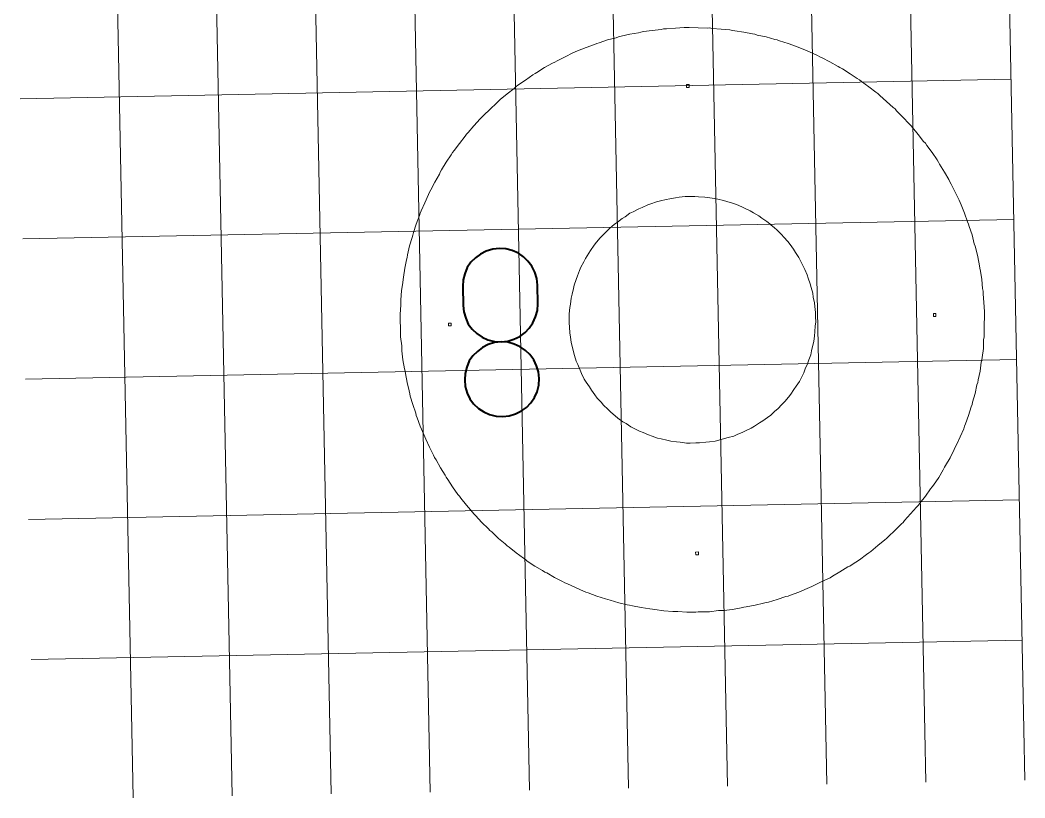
# Model space of a CAD drawing. Header units: centimetres. Extents: x -11 to 10.6, y -15.5 to 14.6.
# Drawn here: x -10.73 to 10.56, y -15.52 to 0.95 of the extents above; entities that cross this region are included whole.
import ezdxf

# ---------------------------------------------------------------- set-up
doc = ezdxf.new("R2010")
doc.units = ezdxf.units.CM
doc.header["$MEASUREMENT"] = 0
for name, color, linetype in [('C00-00-FF', 7, 'Continuous'), ('CBF-BF-BF', 7, 'Continuous'), ('CFF-00-00', 7, 'Continuous')]:
    doc.layers.add(name, color=color, linetype=linetype)

msp = doc.modelspace()

# ---------------------------------------------------------------- linework, layer by layer
at = {"layer": 'C00-00-FF', "color": 5, "lineweight": 13}
for points in [[(2.18442, 0.65383), (2.18442, 0.65383), (2.00506, 0.61033), (2.00506, 0.61033)], [(2.37376, 0.68773), (2.37376, 0.68773), (2.18442, 0.65383), (2.18442, 0.65383)], [(2.42355, 0.69877), (2.42355, 0.69877), (2.37376, 0.68773), (2.37376, 0.68773)], [(2.47334, 0.70954), (2.47334, 0.70954), (2.42355, 0.69877), (2.42355, 0.69877)], [(2.6629, 0.73339), (2.6629, 0.73339), (2.47334, 0.70954), (2.47334, 0.70954)], [(2.85242, 0.75724), (2.85242, 0.75724), (2.6629, 0.73339), (2.6629, 0.73339)], [(2.90222, 0.76801), (2.90222, 0.76801), (2.85242, 0.75724), (2.85242, 0.75724)], [(2.96227, 0.76921), (2.96227, 0.76921), (2.90222, 0.76801), (2.90222, 0.76801)], [(3.152, 0.78301), (3.152, 0.78301), (2.96227, 0.76921), (2.96227, 0.76921)], [(3.34174, 0.7968), (3.34174, 0.7968), (3.152, 0.78301), (3.152, 0.78301)], [(3.39175, 0.79778), (3.39175, 0.79778), (3.34174, 0.7968), (3.34174, 0.7968)], [(3.44175, 0.79876), (3.44175, 0.79876), (3.39175, 0.79778), (3.39175, 0.79778)], [(3.63188, 0.79246), (3.63188, 0.79246), (3.44175, 0.79876), (3.44175, 0.79876)], [(3.82227, 0.78616), (3.82227, 0.78616), (3.63188, 0.79246), (3.63188, 0.79246)], [(3.87227, 0.78715), (3.87227, 0.78715), (3.82227, 0.78616), (3.82227, 0.78616)], [(3.93224, 0.77852), (3.93224, 0.77852), (3.87227, 0.78715), (3.87227, 0.78715)], [(4.12283, 0.76217), (4.12283, 0.76217), (3.93224, 0.77852), (3.93224, 0.77852)], [(4.30312, 0.74563), (4.30312, 0.74563), (4.12283, 0.76217), (4.12283, 0.76217)], [(4.36335, 0.73701), (4.36335, 0.73701), (4.30312, 0.74563), (4.30312, 0.74563)], [(4.41355, 0.72795), (4.41355, 0.72795), (4.36335, 0.73701), (4.36335, 0.73701)], [(4.60408, 0.70153), (4.60408, 0.70153), (4.41355, 0.72795), (4.41355, 0.72795)], [(4.78475, 0.66514), (4.78475, 0.66514), (4.60408, 0.70153), (4.60408, 0.70153)], [(4.83495, 0.65607), (4.83495, 0.65607), (4.78475, 0.66514), (4.78475, 0.66514)], [(4.88533, 0.63722), (4.88533, 0.63722), (4.83495, 0.65607), (4.83495, 0.65607)], [(1.4384, 0.43906), (1.4384, 0.43906), (1.2597, 0.37574), (1.2597, 0.37574)], [(1.488, 0.46016), (1.488, 0.46016), (1.4384, 0.43906), (1.4384, 0.43906)], [(1.5378, 0.47119), (1.5378, 0.47119), (1.488, 0.46016), (1.488, 0.46016)], [(1.7165, 0.5348), (1.7165, 0.5348), (1.5378, 0.47119), (1.5378, 0.47119)], [(1.89585, 0.57828), (1.89585, 0.57828), (1.7165, 0.5348), (1.7165, 0.5348)], [(1.94545, 0.59909), (1.94545, 0.59909), (1.89585, 0.57828), (1.89585, 0.57828)], [(2.00506, 0.61033), (2.00506, 0.61033), (1.94545, 0.59909), (1.94545, 0.59909)], [(5.07605, 0.60103), (5.07605, 0.60103), (4.88533, 0.63722), (4.88533, 0.63722)], [(5.25737, 0.54452), (5.25737, 0.54452), (5.07605, 0.60103), (5.07605, 0.60103)], [(5.30758, 0.53545), (5.30758, 0.53545), (5.25737, 0.54452), (5.25737, 0.54452)], [(5.35798, 0.51633), (5.35798, 0.51633), (5.30758, 0.53545), (5.30758, 0.53545)], [(5.53904, 0.46009), (5.53904, 0.46009), (5.35798, 0.51633), (5.35798, 0.51633)], [(5.72029, 0.39354), (5.72029, 0.39354), (5.53904, 0.46009), (5.53904, 0.46009)], [(0.98173, 0.26016), (0.98173, 0.26016), (0.81347, 0.17692), (0.81347, 0.17692)], [(1.03133, 0.28125), (1.03133, 0.28125), (0.98173, 0.26016), (0.98173, 0.26016)], [(1.08093, 0.30208), (1.08093, 0.30208), (1.03133, 0.28125), (1.03133, 0.28125)], [(1.2597, 0.37574), (1.2597, 0.37574), (1.08093, 0.30208), (1.08093, 0.30208)], [(5.77069, 0.37469), (5.77069, 0.37469), (5.72029, 0.39354), (5.72029, 0.39354)], [(5.82107, 0.35557), (5.82107, 0.35557), (5.77069, 0.37469), (5.77069, 0.37469)], [(5.99275, 0.27904), (5.99275, 0.27904), (5.82107, 0.35557), (5.82107, 0.35557)], [(6.16442, 0.20224), (6.16442, 0.20224), (5.99275, 0.27904), (5.99275, 0.27904)], [(0.54595, 0.04145), (0.54595, 0.04145), (0.37764, -0.05184), (0.37764, -0.05184)], [(0.59554, 0.06254), (0.59554, 0.06254), (0.54595, 0.04145), (0.54595, 0.04145)], [(0.64496, 0.09342), (0.64496, 0.09342), (0.59554, 0.06254), (0.59554, 0.06254)], [(0.81347, 0.17692), (0.81347, 0.17692), (0.64496, 0.09342), (0.64496, 0.09342)], [(6.215, 0.17332), (6.215, 0.17332), (6.16442, 0.20224), (6.16442, 0.20224)], [(6.26539, 0.15421), (6.26539, 0.15421), (6.215, 0.17332), (6.215, 0.17332)], [(6.42695, 0.06741), (6.42695, 0.06741), (6.26539, 0.15421), (6.26539, 0.15421)], [(6.599, -0.02923), (6.599, -0.02923), (6.42695, 0.06741), (6.42695, 0.06741)], [(0.13088, -0.20676), (0.13088, -0.20676), (-0.027, -0.31995), (-0.027, -0.31995)], [(0.18029, -0.1759), (0.18029, -0.1759), (0.13088, -0.20676), (0.13088, -0.20676)], [(0.21984, -0.15499), (0.21984, -0.15499), (0.18029, -0.1759), (0.18029, -0.1759)], [(0.37764, -0.05184), (0.37764, -0.05184), (0.21984, -0.15499), (0.21984, -0.15499)], [(6.63937, -0.04855), (6.63937, -0.04855), (6.599, -0.02923), (6.599, -0.02923)], [(6.68994, -0.07744), (6.68994, -0.07744), (6.63937, -0.04855), (6.63937, -0.04855)], [(6.85215, -0.18434), (6.85215, -0.18434), (6.68994, -0.07744), (6.68994, -0.07744)], [(7.00411, -0.28139), (7.00411, -0.28139), (6.85215, -0.18434), (6.85215, -0.18434)], [(-0.18508, -0.42311), (-0.18508, -0.42311), (-0.22443, -0.45379), (-0.22443, -0.45379)], [(-0.027, -0.31995), (-0.027, -0.31995), (-0.18508, -0.42311), (-0.18508, -0.42311)], [(3.44574, -0.41133), (3.44574, -0.41133), (3.3857, -0.41253), (3.3857, -0.41253)], [(3.3857, -0.41253), (3.3857, -0.41253), (3.38688, -0.47255), (3.38688, -0.47255)], [(3.44694, -0.47138), (3.44694, -0.47138), (3.44574, -0.41133), (3.44574, -0.41133)], [(7.0547, -0.31027), (7.0547, -0.31027), (7.00411, -0.28139), (7.00411, -0.28139)], [(7.09542, -0.34944), (7.09542, -0.34944), (7.0547, -0.31027), (7.0547, -0.31027)], [(7.24759, -0.45653), (7.24759, -0.45653), (7.09542, -0.34944), (7.09542, -0.34944)], [(-0.41141, -0.60752), (-0.41141, -0.60752), (-0.55903, -0.73058), (-0.55903, -0.73058)], [(-0.26358, -0.49452), (-0.26358, -0.49452), (-0.41141, -0.60752), (-0.41141, -0.60752)], [(-0.22443, -0.45379), (-0.22443, -0.45379), (-0.26358, -0.49452), (-0.26358, -0.49452)], [(3.38688, -0.47255), (3.38688, -0.47255), (3.44694, -0.47138), (3.44694, -0.47138)], [(7.39995, -0.57368), (7.39995, -0.57368), (7.24759, -0.45653), (7.24759, -0.45653)], [(7.44048, -0.60277), (7.44048, -0.60277), (7.39995, -0.57368), (7.39995, -0.57368)], [(7.48119, -0.64193), (7.48119, -0.64193), (7.44048, -0.60277), (7.44048, -0.60277)], [(-0.6378, -0.80199), (-0.6378, -0.80199), (-0.77517, -0.93463), (-0.77517, -0.93463)], [(-0.59864, -0.76126), (-0.59864, -0.76126), (-0.6378, -0.80199), (-0.6378, -0.80199)], [(-0.55903, -0.73058), (-0.55903, -0.73058), (-0.59864, -0.76126), (-0.59864, -0.76126)], [(7.62397, -0.76905), (7.62397, -0.76905), (7.48119, -0.64193), (7.48119, -0.64193)], [(7.76648, -0.89644), (7.76648, -0.89644), (7.62397, -0.76905), (7.62397, -0.76905)], [(-0.77517, -0.93463), (-0.77517, -0.93463), (-0.91256, -1.06753), (-0.91256, -1.06753)], [(7.80702, -0.92555), (7.80702, -0.92555), (7.76648, -0.89644), (7.76648, -0.89644)], [(7.8377, -0.96489), (7.8377, -0.96489), (7.80702, -0.92555), (7.80702, -0.92555)], [(7.97061, -1.10254), (7.97061, -1.10254), (7.8377, -0.96489), (7.8377, -0.96489)], [(-0.98128, -1.13876), (-0.98128, -1.13876), (-1.11845, -1.28172), (-1.11845, -1.28172)], [(-0.9519, -1.09823), (-0.9519, -1.09823), (-0.98128, -1.13876), (-0.98128, -1.13876)], [(-0.91256, -1.06753), (-0.91256, -1.06753), (-0.9519, -1.09823), (-0.9519, -1.09823)], [(8.10324, -1.23991), (8.10324, -1.23991), (7.97061, -1.10254), (7.97061, -1.10254)], [(8.14399, -1.27907), (8.14399, -1.27907), (8.10324, -1.23991), (8.10324, -1.23991)], [(-1.27494, -1.46476), (-1.27494, -1.46476), (-1.30404, -1.5053), (-1.30404, -1.5053)], [(-1.23552, -1.42402), (-1.23552, -1.42402), (-1.27494, -1.46476), (-1.27494, -1.46476)], [(-1.11845, -1.28172), (-1.11845, -1.28172), (-1.23552, -1.42402), (-1.23552, -1.42402)], [(8.17494, -1.31843), (8.17494, -1.31843), (8.14399, -1.27907), (8.14399, -1.27907)], [(8.29771, -1.46605), (8.29771, -1.46605), (8.17494, -1.31843), (8.17494, -1.31843)], [(8.41072, -1.61386), (8.41072, -1.61386), (8.29771, -1.46605), (8.29771, -1.46605)], [(-1.42119, -1.65765), (-1.42119, -1.65765), (-1.53806, -1.80999), (-1.53806, -1.80999)], [(-1.30404, -1.5053), (-1.30404, -1.5053), (-1.42119, -1.65765), (-1.42119, -1.65765)], [(8.45144, -1.65302), (8.45144, -1.65302), (8.41072, -1.61386), (8.41072, -1.61386)], [(8.48259, -1.70242), (8.48259, -1.70242), (8.45144, -1.65302), (8.45144, -1.65302)], [(8.59533, -1.85025), (8.59533, -1.85025), (8.48259, -1.70242), (8.48259, -1.70242)], [(-1.59633, -1.90112), (-1.59633, -1.90112), (-1.70342, -2.05329), (-1.70342, -2.05329)], [(-1.56744, -1.85053), (-1.56744, -1.85053), (-1.59633, -1.90112), (-1.59633, -1.90112)], [(-1.53806, -1.80999), (-1.53806, -1.80999), (-1.56744, -1.85053), (-1.56744, -1.85053)], [(8.69847, -2.00832), (8.69847, -2.00832), (8.59533, -1.85025), (8.59533, -1.85025)], [(-1.70342, -2.05329), (-1.70342, -2.05329), (-1.80027, -2.21531), (-1.80027, -2.21531)], [(8.72961, -2.05772), (8.72961, -2.05772), (8.69847, -2.00832), (8.69847, -2.00832)], [(8.75026, -2.09728), (8.75026, -2.09728), (8.72961, -2.05772), (8.72961, -2.05772)], [(8.85359, -2.26539), (8.85359, -2.26539), (8.75026, -2.09728), (8.75026, -2.09728)], [(-1.8485, -2.30622), (-1.8485, -2.30622), (-1.94512, -2.47829), (-1.94512, -2.47829)], [(-1.82917, -2.26588), (-1.82917, -2.26588), (-1.8485, -2.30622), (-1.8485, -2.30622)], [(-1.80027, -2.21531), (-1.80027, -2.21531), (-1.82917, -2.26588), (-1.82917, -2.26588)], [(8.94669, -2.42341), (8.94669, -2.42341), (8.85359, -2.26539), (8.85359, -2.26539)], [(-1.94512, -2.47829), (-1.94512, -2.47829), (-2.03192, -2.63984), (-2.03192, -2.63984)], [(8.96777, -2.47299), (8.96777, -2.47299), (8.94669, -2.42341), (8.94669, -2.42341)], [(8.99865, -2.52241), (8.99865, -2.52241), (8.96777, -2.47299), (8.96777, -2.47299)], [(9.08217, -2.69092), (9.08217, -2.69092), (8.99865, -2.52241), (8.99865, -2.52241)], [(-2.07995, -2.74083), (-2.07995, -2.74083), (-2.15648, -2.9125), (-2.15648, -2.9125)], [(-2.06083, -2.69041), (-2.06083, -2.69041), (-2.07995, -2.74083), (-2.07995, -2.74083)], [(-2.03192, -2.63984), (-2.03192, -2.63984), (-2.06083, -2.69041), (-2.06083, -2.69041)], [(9.16539, -2.85918), (9.16539, -2.85918), (9.08217, -2.69092), (9.08217, -2.69092)], [(-2.15648, -2.9125), (-2.15648, -2.9125), (-2.23328, -3.0839), (-2.23328, -3.0839)], [(2.44668, -3.01175), (2.44668, -3.01175), (2.56553, -2.95939), (2.56553, -2.95939)], [(2.56553, -2.95939), (2.56553, -2.95939), (2.63522, -2.93789), (2.63522, -2.93789)], [(2.63522, -2.93789), (2.63522, -2.93789), (2.75455, -2.8956), (2.75455, -2.8956)], [(2.75455, -2.8956), (2.75455, -2.8956), (2.83405, -2.87417), (2.83405, -2.87417)], [(2.83405, -2.87417), (2.83405, -2.87417), (2.95355, -2.84164), (2.95355, -2.84164)], [(2.95355, -2.84164), (2.95355, -2.84164), (3.03323, -2.83002), (3.03323, -2.83002)], [(3.03323, -2.83002), (3.03323, -2.83002), (3.15294, -2.8078), (3.15294, -2.8078)], [(3.15294, -2.8078), (3.15294, -2.8078), (3.23263, -2.79618), (3.23263, -2.79618)], [(3.23263, -2.79618), (3.23263, -2.79618), (3.36233, -2.78358), (3.36233, -2.78358)], [(3.36233, -2.78358), (3.36233, -2.78358), (3.44247, -2.78199), (3.44247, -2.78199)], [(3.44247, -2.78199), (3.44247, -2.78199), (3.5623, -2.77964), (3.5623, -2.77964)], [(3.5623, -2.77964), (3.5623, -2.77964), (3.64265, -2.78811), (3.64265, -2.78811)], [(3.64265, -2.78811), (3.64265, -2.78811), (3.77274, -2.7956), (3.77274, -2.7956)], [(3.77274, -2.7956), (3.77274, -2.7956), (3.84304, -2.80426), (3.84304, -2.80426)], [(3.84304, -2.80426), (3.84304, -2.80426), (3.97332, -2.82154), (3.97332, -2.82154)], [(3.97332, -2.82154), (3.97332, -2.82154), (4.05361, -2.84007), (4.05361, -2.84007)], [(4.05361, -2.84007), (4.05361, -2.84007), (4.17429, -2.86759), (4.17429, -2.86759)], [(4.17429, -2.86759), (4.17429, -2.86759), (4.24479, -2.88632), (4.24479, -2.88632)], [(4.24479, -2.88632), (4.24479, -2.88632), (4.3654, -2.9239), (4.3654, -2.9239)], [(4.3654, -2.9239), (4.3654, -2.9239), (4.44615, -2.95222), (4.44615, -2.95222)], [(4.44615, -2.95222), (4.44615, -2.95222), (4.55691, -3.00004), (4.55691, -3.00004)], [(9.18649, -2.90877), (9.18649, -2.90877), (9.16539, -2.85918), (9.16539, -2.85918)], [(9.20731, -2.95839), (9.20731, -2.95839), (9.18649, -2.90877), (9.18649, -2.90877)], [(9.28096, -3.13715), (9.28096, -3.13715), (9.20731, -2.95839), (9.20731, -2.95839)], [(-2.27125, -3.18467), (-2.27125, -3.18467), (-2.33755, -3.36619), (-2.33755, -3.36619)], [(-2.25213, -3.13428), (-2.25213, -3.13428), (-2.27125, -3.18467), (-2.27125, -3.18467)], [(-2.23328, -3.0839), (-2.23328, -3.0839), (-2.25213, -3.13428), (-2.25213, -3.13428)], [(2.09039, -3.20878), (2.09039, -3.20878), (2.18902, -3.13697), (2.18902, -3.13697)], [(2.18902, -3.13697), (2.18902, -3.13697), (2.25852, -3.10544), (2.25852, -3.10544)], [(2.25852, -3.10544), (2.25852, -3.10544), (2.37718, -3.04302), (2.37718, -3.04302)], [(2.37718, -3.04302), (2.37718, -3.04302), (2.44668, -3.01175), (2.44668, -3.01175)], [(4.55691, -3.00004), (4.55691, -3.00004), (4.62782, -3.03888), (4.62782, -3.03888)], [(4.62782, -3.03888), (4.62782, -3.03888), (4.73884, -3.08669), (4.73884, -3.08669)], [(4.73884, -3.08669), (4.73884, -3.08669), (4.80945, -3.12529), (4.80945, -3.12529)], [(4.80945, -3.12529), (4.80945, -3.12529), (4.92089, -3.19293), (4.92089, -3.19293)], [(4.92089, -3.19293), (4.92089, -3.19293), (4.98192, -3.24175), (4.98192, -3.24175)], [(9.34455, -3.31585), (9.34455, -3.31585), (9.28096, -3.13715), (9.28096, -3.13715)], [(-2.33755, -3.36619), (-2.33755, -3.36619), (-2.39404, -3.54727), (-2.39404, -3.54727)], [(1.76526, -3.45521), (1.76526, -3.45521), (1.85363, -3.37354), (1.85363, -3.37354)], [(1.85363, -3.37354), (1.85363, -3.37354), (1.92274, -3.32218), (1.92274, -3.32218)], [(1.92274, -3.32218), (1.92274, -3.32218), (2.02135, -3.25009), (2.02135, -3.25009)], [(2.02135, -3.25009), (2.02135, -3.25009), (2.09039, -3.20878), (2.09039, -3.20878)], [(4.98192, -3.24175), (4.98192, -3.24175), (5.09336, -3.30968), (5.09336, -3.30968)], [(5.09336, -3.30968), (5.09336, -3.30968), (5.15412, -3.3585), (5.15412, -3.3585)], [(5.15412, -3.3585), (5.15412, -3.3585), (5.18486, -3.38778), (5.18486, -3.38778)], [(5.18486, -3.38778), (5.18486, -3.38778), (5.2459, -3.43661), (5.2459, -3.43661)], [(9.36539, -3.36545), (9.36539, -3.36545), (9.34455, -3.31585), (9.34455, -3.31585)], [(9.37642, -3.41525), (9.37642, -3.41525), (9.36539, -3.36545), (9.36539, -3.36545)], [(-2.41318, -3.59766), (-2.41318, -3.59766), (-2.42222, -3.64786), (-2.42222, -3.64786)], [(-2.39404, -3.54727), (-2.39404, -3.54727), (-2.41318, -3.59766), (-2.41318, -3.59766)], [(1.55917, -3.65934), (1.55917, -3.65934), (1.61803, -3.59811), (1.61803, -3.59811)], [(1.61803, -3.59811), (1.61803, -3.59811), (1.70619, -3.5064), (1.70619, -3.5064)], [(1.70619, -3.5064), (1.70619, -3.5064), (1.76526, -3.45521), (1.76526, -3.45521)], [(5.2459, -3.43661), (5.2459, -3.43661), (5.30686, -3.49548), (5.30686, -3.49548)], [(5.30686, -3.49548), (5.30686, -3.49548), (5.39884, -3.58364), (5.39884, -3.58364)], [(5.39884, -3.58364), (5.39884, -3.58364), (5.45001, -3.6427), (5.45001, -3.6427)], [(9.44001, -3.59396), (9.44001, -3.59396), (9.37642, -3.41525), (9.37642, -3.41525)], [(9.4837, -3.78309), (9.4837, -3.78309), (9.44001, -3.59396), (9.44001, -3.59396)], [(-2.47846, -3.82891), (-2.47846, -3.82891), (-2.52472, -4.01983), (-2.52472, -4.01983)], [(-2.42222, -3.64786), (-2.42222, -3.64786), (-2.47846, -3.82891), (-2.47846, -3.82891)], [(1.35425, -3.92351), (1.35425, -3.92351), (1.43224, -3.81189), (1.43224, -3.81189)], [(1.43224, -3.81189), (1.43224, -3.81189), (1.48104, -3.75086), (1.48104, -3.75086)], [(1.48104, -3.75086), (1.48104, -3.75086), (1.55917, -3.65934), (1.55917, -3.65934)], [(5.45001, -3.6427), (5.45001, -3.6427), (5.5317, -3.73107), (5.5317, -3.73107)], [(5.5317, -3.73107), (5.5317, -3.73107), (5.58307, -3.80018), (5.58307, -3.80018)], [(5.58307, -3.80018), (5.58307, -3.80018), (5.65487, -3.89881), (5.65487, -3.89881)], [(9.50478, -3.8327), (9.50478, -3.8327), (9.4837, -3.78309), (9.4837, -3.78309)], [(-2.52472, -4.01983), (-2.52472, -4.01983), (-2.5338, -4.07003), (-2.5338, -4.07003)], [(1.24783, -4.0955), (1.24783, -4.0955), (1.31549, -3.98435), (1.31549, -3.98435)], [(1.31549, -3.98435), (1.31549, -3.98435), (1.35425, -3.92351), (1.35425, -3.92351)], [(5.65487, -3.89881), (5.65487, -3.89881), (5.69645, -3.96785), (5.69645, -3.96785)], [(5.69645, -3.96785), (5.69645, -3.96785), (5.76847, -4.0765), (5.76847, -4.0765)], [(9.51583, -3.88248), (9.51583, -3.88248), (9.50478, -3.8327), (9.50478, -3.8327)], [(9.55934, -4.06186), (9.55934, -4.06186), (9.51583, -3.88248), (9.51583, -3.88248)], [(-2.54285, -4.12022), (-2.54285, -4.12022), (-2.57925, -4.30114), (-2.57925, -4.30114)], [(-2.5338, -4.07003), (-2.5338, -4.07003), (-2.54285, -4.12022), (-2.54285, -4.12022)], [(1.15138, -4.27763), (1.15138, -4.27763), (1.20899, -4.1664), (1.20899, -4.1664)], [(1.20899, -4.1664), (1.20899, -4.1664), (1.24783, -4.0955), (1.24783, -4.0955)], [(5.76847, -4.0765), (5.76847, -4.0765), (5.8, -4.14603), (5.8, -4.14603)], [(5.8, -4.14603), (5.8, -4.14603), (5.86194, -4.25462), (5.86194, -4.25462)], [(5.86194, -4.25462), (5.86194, -4.25462), (5.89348, -4.32414), (5.89348, -4.32414)], [(9.59297, -4.2512), (9.59297, -4.2512), (9.55934, -4.06186), (9.55934, -4.06186)], [(9.60401, -4.30099), (9.60401, -4.30099), (9.59297, -4.2512), (9.59297, -4.2512)], [(-2.57925, -4.30114), (-2.57925, -4.30114), (-2.60567, -4.49167), (-2.60567, -4.49167)], [(1.04645, -4.53957), (1.04645, -4.53957), (1.07476, -4.45909), (1.07476, -4.45909)], [(1.07476, -4.45909), (1.07476, -4.45909), (1.1226, -4.34806), (1.1226, -4.34806)], [(1.1226, -4.34806), (1.1226, -4.34806), (1.15138, -4.27763), (1.15138, -4.27763)], [(5.89348, -4.32414), (5.89348, -4.32414), (5.94586, -4.44299), (5.94586, -4.44299)], [(5.94586, -4.44299), (5.94586, -4.44299), (5.96706, -4.51269), (5.96706, -4.51269)], [(9.61525, -4.36085), (9.61525, -4.36085), (9.60401, -4.30099), (9.60401, -4.30099)], [(9.64867, -4.54014), (9.64867, -4.54014), (9.61525, -4.36085), (9.61525, -4.36085)], [(-2.62334, -4.60213), (-2.62334, -4.60213), (-2.64994, -4.7826), (-2.64994, -4.7826)], [(-2.61447, -4.54187), (-2.61447, -4.54187), (-2.62334, -4.60213), (-2.62334, -4.60213)], [(-2.60567, -4.49167), (-2.60567, -4.49167), (-2.61447, -4.54187), (-2.61447, -4.54187)], [(0.99015, -4.73096), (0.99015, -4.73096), (1.00888, -4.66045), (1.00888, -4.66045)], [(1.00888, -4.66045), (1.00888, -4.66045), (1.04645, -4.53957), (1.04645, -4.53957)], [(5.96706, -4.51269), (5.96706, -4.51269), (6.00964, -4.632), (6.00964, -4.632)], [(6.00964, -4.632), (6.00964, -4.632), (6.03107, -4.7115), (6.03107, -4.7115)], [(9.66247, -4.72987), (9.66247, -4.72987), (9.64867, -4.54014), (9.64867, -4.54014)], [(-2.64994, -4.7826), (-2.64994, -4.7826), (-2.66604, -4.97293), (-2.66604, -4.97293)], [(0.9441, -4.93191), (0.9441, -4.93191), (0.96263, -4.85137), (0.96263, -4.85137)], [(0.96263, -4.85137), (0.96263, -4.85137), (0.99015, -4.73096), (0.99015, -4.73096)], [(6.03107, -4.7115), (6.03107, -4.7115), (6.06358, -4.83099), (6.06358, -4.83099)], [(6.06358, -4.83099), (6.06358, -4.83099), (6.07495, -4.91068), (6.07495, -4.91068)], [(9.67371, -4.78973), (9.67371, -4.78973), (9.66247, -4.72987), (9.66247, -4.72987)], [(9.67468, -4.83971), (9.67468, -4.83971), (9.67371, -4.78973), (9.67371, -4.78973)], [(9.68849, -5.02947), (9.68849, -5.02947), (9.67468, -4.83971), (9.67468, -4.83971)], [(-2.66387, -5.08295), (-2.66387, -5.08295), (-2.68023, -5.27331), (-2.68023, -5.27331)], [(-2.66604, -4.97293), (-2.66604, -4.97293), (-2.66486, -5.03297), (-2.66486, -5.03297)], [(-2.66486, -5.03297), (-2.66486, -5.03297), (-2.66387, -5.08295), (-2.66387, -5.08295)], [(0.91814, -5.13222), (0.91814, -5.13222), (0.92654, -5.06219), (0.92654, -5.06219)], [(0.92654, -5.06219), (0.92654, -5.06219), (0.9441, -4.93191), (0.9441, -4.93191)], [(6.07495, -4.91068), (6.07495, -4.91068), (6.09741, -5.03012), (6.09741, -5.03012)], [(6.09741, -5.03012), (6.09741, -5.03012), (6.10904, -5.11007), (6.10904, -5.11007)], [(9.70203, -5.21919), (9.70203, -5.21919), (9.68849, -5.02947), (9.68849, -5.02947)], [(-2.68023, -5.27331), (-2.68023, -5.27331), (-2.67648, -5.46324), (-2.67648, -5.46324)], [(0.90059, -5.26278), (0.90059, -5.26278), (0.91814, -5.13222), (0.91814, -5.13222)], [(0.90217, -5.34268), (0.90217, -5.34268), (0.90059, -5.26278), (0.90059, -5.26278)], [(6.10904, -5.11007), (6.10904, -5.11007), (6.12166, -5.23976), (6.12166, -5.23976)], [(6.12166, -5.23976), (6.12166, -5.23976), (6.12323, -5.31993), (6.12323, -5.31993)], [(6.12323, -5.31993), (6.12323, -5.31993), (6.1256, -5.43975), (6.1256, -5.43975)], [(8.6726, -5.25959), (8.6726, -5.25959), (8.62259, -5.26059), (8.62259, -5.26059)], [(8.62259, -5.26059), (8.62259, -5.26059), (8.62379, -5.32064), (8.62379, -5.32064)], [(8.62379, -5.32064), (8.62379, -5.32064), (8.67378, -5.31965), (8.67378, -5.31965)], [(8.67378, -5.31965), (8.67378, -5.31965), (8.6726, -5.25959), (8.6726, -5.25959)], [(9.69796, -5.50932), (9.69796, -5.50932), (9.70401, -5.31919), (9.70401, -5.31919)], [(9.70302, -5.26919), (9.70302, -5.26919), (9.70203, -5.21919), (9.70203, -5.21919)], [(9.70401, -5.31919), (9.70401, -5.31919), (9.70302, -5.26919), (9.70302, -5.26919)], [(-2.67648, -5.46324), (-2.67648, -5.46324), (-2.6755, -5.51323), (-2.6755, -5.51323)], [(-2.6755, -5.51323), (-2.6755, -5.51323), (-2.67452, -5.56322), (-2.67452, -5.56322)], [(-1.59627, -5.46204), (-1.59627, -5.46204), (-1.65605, -5.46324), (-1.65605, -5.46324)], [(-1.65605, -5.46324), (-1.65605, -5.46324), (-1.65487, -5.52327), (-1.65487, -5.52327)], [(-1.65487, -5.52327), (-1.65487, -5.52327), (-1.59509, -5.5221), (-1.59509, -5.5221)], [(-1.59509, -5.5221), (-1.59509, -5.5221), (-1.59627, -5.46204), (-1.59627, -5.46204)], [(0.90454, -5.46276), (0.90454, -5.46276), (0.90217, -5.34268), (0.90217, -5.34268)], [(0.90613, -5.54266), (0.90613, -5.54266), (0.90454, -5.46276), (0.90454, -5.46276)], [(6.11712, -5.51983), (6.11712, -5.51983), (6.10964, -5.65018), (6.10964, -5.65018)], [(6.1256, -5.43975), (6.1256, -5.43975), (6.11712, -5.51983), (6.11712, -5.51983)], [(9.69166, -5.69944), (9.69166, -5.69944), (9.69796, -5.50932), (9.69796, -5.50932)], [(-2.67452, -5.56322), (-2.67452, -5.56322), (-2.67077, -5.75315), (-2.67077, -5.75315)], [(0.91874, -5.67234), (0.91874, -5.67234), (0.90613, -5.54266), (0.90613, -5.54266)], [(0.93035, -5.75229), (0.93035, -5.75229), (0.91874, -5.67234), (0.91874, -5.67234)], [(6.10118, -5.73028), (6.10118, -5.73028), (6.08369, -5.85076), (6.08369, -5.85076)], [(6.10964, -5.65018), (6.10964, -5.65018), (6.10118, -5.73028), (6.10118, -5.73028)], [(9.69283, -5.7595), (9.69283, -5.7595), (9.69166, -5.69944), (9.69166, -5.69944)], [(-2.67077, -5.75315), (-2.67077, -5.75315), (-2.64691, -5.94271), (-2.64691, -5.94271)], [(-2.64691, -5.94271), (-2.64691, -5.94271), (-2.64573, -6.00274), (-2.64573, -6.00274)], [(0.94251, -5.87193), (0.94251, -5.87193), (0.93035, -5.75229), (0.93035, -5.75229)], [(0.9642, -5.95168), (0.9642, -5.95168), (0.94251, -5.87193), (0.94251, -5.87193)], [(0.99645, -6.07094), (0.99645, -6.07094), (0.9642, -5.95168), (0.9642, -5.95168)], [(6.06516, -5.93105), (6.06516, -5.93105), (6.03764, -6.05175), (6.03764, -6.05175)], [(6.08369, -5.85076), (6.08369, -5.85076), (6.06516, -5.93105), (6.06516, -5.93105)], [(9.67746, -5.99983), (9.67746, -5.99983), (9.68377, -5.80969), (9.68377, -5.80969)], [(9.68377, -5.80969), (9.68377, -5.80969), (9.69283, -5.7595), (9.69283, -5.7595)], [(-2.64573, -6.00274), (-2.64573, -6.00274), (-2.64473, -6.05275), (-2.64473, -6.05275)], [(-2.64473, -6.05275), (-2.64473, -6.05275), (-2.62117, -6.24228), (-2.62117, -6.24228)], [(1.01816, -6.15069), (1.01816, -6.15069), (0.99645, -6.07094), (0.99645, -6.07094)], [(1.05039, -6.26995), (1.05039, -6.26995), (1.01816, -6.15069), (1.01816, -6.15069)], [(6.01911, -6.13202), (6.01911, -6.13202), (5.98134, -6.24286), (5.98134, -6.24286)], [(6.03764, -6.05175), (6.03764, -6.05175), (6.01911, -6.13202), (6.01911, -6.13202)], [(9.65131, -6.19034), (9.65131, -6.19034), (9.67746, -5.99983), (9.67746, -5.99983)], [(-2.62117, -6.24228), (-2.62117, -6.24228), (-2.58726, -6.43163), (-2.58726, -6.43163)], [(1.08194, -6.33944), (1.08194, -6.33944), (1.05039, -6.26995), (1.05039, -6.26995)], [(1.1343, -6.45829), (1.1343, -6.45829), (1.08194, -6.33944), (1.08194, -6.33944)], [(5.95274, -6.32334), (5.95274, -6.32334), (5.90492, -6.43437), (5.90492, -6.43437)], [(5.98134, -6.24286), (5.98134, -6.24286), (5.95274, -6.32334), (5.95274, -6.32334)], [(9.60704, -6.48153), (9.60704, -6.48153), (9.63318, -6.29074), (9.63318, -6.29074)], [(9.63318, -6.29074), (9.63318, -6.29074), (9.64224, -6.24054), (9.64224, -6.24054)], [(9.64224, -6.24054), (9.64224, -6.24054), (9.65131, -6.19034), (9.65131, -6.19034)], [(-2.58726, -6.43163), (-2.58726, -6.43163), (-2.57622, -6.48142), (-2.57622, -6.48142)], [(-2.57622, -6.48142), (-2.57622, -6.48142), (-2.56545, -6.53123), (-2.56545, -6.53123)], [(-2.56545, -6.53123), (-2.56545, -6.53123), (-2.53155, -6.72083), (-2.53155, -6.72083)], [(1.16557, -6.5278), (1.16557, -6.5278), (1.1343, -6.45829), (1.1343, -6.45829)], [(1.21793, -6.64692), (1.21793, -6.64692), (1.16557, -6.5278), (1.16557, -6.5278)], [(5.8766, -6.51485), (5.8766, -6.51485), (5.81872, -6.62608), (5.81872, -6.62608)], [(5.90492, -6.43437), (5.90492, -6.43437), (5.8766, -6.51485), (5.8766, -6.51485)], [(9.57064, -6.66218), (9.57064, -6.66218), (9.60704, -6.48153), (9.60704, -6.48153)], [(-2.53155, -6.72083), (-2.53155, -6.72083), (-2.48805, -6.89992), (-2.48805, -6.89992)], [(1.25926, -6.71596), (1.25926, -6.71596), (1.21793, -6.64692), (1.21793, -6.64692)], [(1.33132, -6.81456), (1.33132, -6.81456), (1.25926, -6.71596), (1.25926, -6.71596)], [(5.71203, -6.79833), (5.71203, -6.79833), (5.66342, -6.86916), (5.66342, -6.86916)], [(5.78017, -6.69696), (5.78017, -6.69696), (5.71203, -6.79833), (5.71203, -6.79833)], [(5.81872, -6.62608), (5.81872, -6.62608), (5.78017, -6.69696), (5.78017, -6.69696)], [(9.50625, -6.9535), (9.50625, -6.9535), (9.54264, -6.77283), (9.54264, -6.77283)], [(9.54264, -6.77283), (9.54264, -6.77283), (9.56175, -6.72243), (9.56175, -6.72243)], [(9.56175, -6.72243), (9.56175, -6.72243), (9.57064, -6.66218), (9.57064, -6.66218)], [(-2.48805, -6.89992), (-2.48805, -6.89992), (-2.47683, -6.95977), (-2.47683, -6.95977)], [(-2.47683, -6.95977), (-2.47683, -6.95977), (-2.46579, -7.00957), (-2.46579, -7.00957)], [(-2.46579, -7.00957), (-2.46579, -7.00957), (-2.41223, -7.18848), (-2.41223, -7.18848)], [(1.37265, -6.88388), (1.37265, -6.88388), (1.33132, -6.81456), (1.33132, -6.81456)], [(1.44473, -6.9825), (1.44473, -6.9825), (1.37265, -6.88388), (1.37265, -6.88388)], [(1.4961, -7.05134), (1.4961, -7.05134), (1.44473, -6.9825), (1.44473, -6.9825)], [(5.59555, -6.97054), (5.59555, -6.97054), (5.54674, -7.03157), (5.54674, -7.03157)], [(5.66342, -6.86916), (5.66342, -6.86916), (5.59555, -6.97054), (5.59555, -6.97054)], [(9.44974, -7.13456), (9.44974, -7.13456), (9.50625, -6.9535), (9.50625, -6.9535)], [(-2.41223, -7.18848), (-2.41223, -7.18848), (-2.3489, -7.36716), (-2.3489, -7.36716)], [(1.57776, -7.13972), (1.57776, -7.13972), (1.4961, -7.05134), (1.4961, -7.05134)], [(1.62894, -7.19879), (1.62894, -7.19879), (1.57776, -7.13972), (1.57776, -7.13972)], [(1.72065, -7.28694), (1.72065, -7.28694), (1.62894, -7.19879), (1.62894, -7.19879)], [(5.40974, -7.18432), (5.40974, -7.18432), (5.32159, -7.27602), (5.32159, -7.27602)], [(5.46862, -7.12309), (5.46862, -7.12309), (5.40974, -7.18432), (5.40974, -7.18432)], [(5.54674, -7.03157), (5.54674, -7.03157), (5.46862, -7.12309), (5.46862, -7.12309)], [(9.36533, -7.41649), (9.36533, -7.41649), (9.42182, -7.23515), (9.42182, -7.23515)], [(9.42182, -7.23515), (9.42182, -7.23515), (9.44068, -7.18477), (9.44068, -7.18477)], [(9.44068, -7.18477), (9.44068, -7.18477), (9.44974, -7.13456), (9.44974, -7.13456)], [(-2.3489, -7.36716), (-2.3489, -7.36716), (-2.33787, -7.41697), (-2.33787, -7.41697)], [(-2.33787, -7.41697), (-2.33787, -7.41697), (-2.31677, -7.46658), (-2.31677, -7.46658)], [(1.78189, -7.3458), (1.78189, -7.3458), (1.72065, -7.28694), (1.72065, -7.28694)], [(1.87339, -7.42393), (1.87339, -7.42393), (1.78189, -7.3458), (1.78189, -7.3458)], [(1.93444, -7.47274), (1.93444, -7.47274), (1.87339, -7.42393), (1.87339, -7.42393)], [(5.17416, -7.40887), (5.17416, -7.40887), (5.10503, -7.46025), (5.10503, -7.46025)], [(5.26253, -7.3272), (5.26253, -7.3272), (5.17416, -7.40887), (5.17416, -7.40887)], [(5.32159, -7.27602), (5.32159, -7.27602), (5.26253, -7.3272), (5.26253, -7.3272)], [(9.29877, -7.59774), (9.29877, -7.59774), (9.36533, -7.41649), (9.36533, -7.41649)], [(-2.31677, -7.46658), (-2.31677, -7.46658), (-2.25317, -7.64554), (-2.25317, -7.64554)], [(-2.25317, -7.64554), (-2.25317, -7.64554), (-2.17978, -7.82403), (-2.17978, -7.82403)], [(2.03601, -7.55092), (2.03601, -7.55092), (1.93444, -7.47274), (1.93444, -7.47274)], [(2.10689, -7.58948), (2.10689, -7.58948), (2.03601, -7.55092), (2.03601, -7.55092)], [(2.20827, -7.65761), (2.20827, -7.65761), (2.10689, -7.58948), (2.10689, -7.58948)], [(2.2789, -7.69617), (2.2789, -7.69617), (2.20827, -7.65761), (2.20827, -7.65761)], [(4.82872, -7.64591), (4.82872, -7.64591), (4.75941, -7.68724), (4.75941, -7.68724)], [(4.93712, -7.57365), (4.93712, -7.57365), (4.82872, -7.64591), (4.82872, -7.64591)], [(5.00644, -7.53232), (5.00644, -7.53232), (4.93712, -7.57365), (4.93712, -7.57365)], [(5.10503, -7.46025), (5.10503, -7.46025), (5.00644, -7.53232), (5.00644, -7.53232)], [(9.26081, -7.69854), (9.26081, -7.69854), (9.27992, -7.64813), (9.27992, -7.64813)], [(9.27992, -7.64813), (9.27992, -7.64813), (9.29877, -7.59774), (9.29877, -7.59774)], [(-2.17978, -7.82403), (-2.17978, -7.82403), (-2.15871, -7.87364), (-2.15871, -7.87364)], [(-2.15871, -7.87364), (-2.15871, -7.87364), (-2.13788, -7.92324), (-2.13788, -7.92324)], [(2.39012, -7.75405), (2.39012, -7.75405), (2.2789, -7.69617), (2.2789, -7.69617)], [(2.47061, -7.78238), (2.47061, -7.78238), (2.39012, -7.75405), (2.39012, -7.75405)], [(2.58163, -7.83021), (2.58163, -7.83021), (2.47061, -7.78238), (2.47061, -7.78238)], [(2.66211, -7.85852), (2.66211, -7.85852), (2.58163, -7.83021), (2.58163, -7.83021)], [(2.77294, -7.89629), (2.77294, -7.89629), (2.66211, -7.85852), (2.66211, -7.85852)], [(4.39274, -7.85458), (4.39274, -7.85458), (4.27323, -7.88682), (4.27323, -7.88682)], [(4.46198, -7.82303), (4.46198, -7.82303), (4.39274, -7.85458), (4.39274, -7.85458)], [(4.58109, -7.77068), (4.58109, -7.77068), (4.46198, -7.82303), (4.46198, -7.82303)], [(4.65033, -7.7394), (4.65033, -7.7394), (4.58109, -7.77068), (4.58109, -7.77068)], [(4.75941, -7.68724), (4.75941, -7.68724), (4.65033, -7.7394), (4.65033, -7.7394)], [(9.10745, -8.0416), (9.10745, -8.0416), (9.18426, -7.86993), (9.18426, -7.86993)], [(9.18426, -7.86993), (9.18426, -7.86993), (9.26081, -7.69854), (9.26081, -7.69854)], [(-2.13788, -7.92324), (-2.13788, -7.92324), (-2.05439, -8.09149), (-2.05439, -8.09149)], [(2.85349, -7.91481), (2.85349, -7.91481), (2.77294, -7.89629), (2.77294, -7.89629)], [(2.97391, -7.94234), (2.97391, -7.94234), (2.85349, -7.91481), (2.85349, -7.91481)], [(3.05446, -7.96087), (3.05446, -7.96087), (2.97391, -7.94234), (2.97391, -7.94234)], [(3.17469, -7.97861), (3.17469, -7.97861), (3.05446, -7.96087), (3.05446, -7.96087)], [(3.25504, -7.98682), (3.25504, -7.98682), (3.17469, -7.97861), (3.17469, -7.97861)], [(3.38532, -8.00436), (3.38532, -8.00436), (3.25504, -7.98682), (3.25504, -7.98682)], [(3.46522, -8.0028), (3.46522, -8.0028), (3.38532, -8.00436), (3.38532, -8.00436)], [(3.58531, -8.00041), (3.58531, -8.00041), (3.46522, -8.0028), (3.46522, -8.0028)], [(3.6652, -7.99885), (3.6652, -7.99885), (3.58531, -8.00041), (3.58531, -8.00041)], [(3.79517, -7.98622), (3.79517, -7.98622), (3.6652, -7.99885), (3.6652, -7.99885)], [(3.87484, -7.97459), (3.87484, -7.97459), (3.79517, -7.98622), (3.79517, -7.98622)], [(3.99475, -7.96246), (3.99475, -7.96246), (3.87484, -7.97459), (3.87484, -7.97459)], [(4.07424, -7.94076), (4.07424, -7.94076), (3.99475, -7.96246), (3.99475, -7.96246)], [(4.19374, -7.90851), (4.19374, -7.90851), (4.07424, -7.94076), (4.07424, -7.94076)], [(4.27323, -7.88682), (4.27323, -7.88682), (4.19374, -7.90851), (4.19374, -7.90851)], [(9.07856, -8.09217), (9.07856, -8.09217), (9.10745, -8.0416), (9.10745, -8.0416)], [(-2.05439, -8.09149), (-2.05439, -8.09149), (-1.97113, -8.26002), (-1.97113, -8.26002)], [(-1.97113, -8.26002), (-1.97113, -8.26002), (-1.95005, -8.30961), (-1.95005, -8.30961)], [(8.97285, -8.31446), (8.97285, -8.31446), (9.05944, -8.14258), (9.05944, -8.14258)], [(9.05944, -8.14258), (9.05944, -8.14258), (9.07856, -8.09217), (9.07856, -8.09217)], [(-1.95005, -8.30961), (-1.95005, -8.30961), (-1.91918, -8.35901), (-1.91918, -8.35901)], [(-1.91918, -8.35901), (-1.91918, -8.35901), (-1.82587, -8.52734), (-1.82587, -8.52734)], [(8.85695, -8.51653), (8.85695, -8.51653), (8.87601, -8.47619), (8.87601, -8.47619)], [(8.87601, -8.47619), (8.87601, -8.47619), (8.97285, -8.31446), (8.97285, -8.31446)], [(-1.82587, -8.52734), (-1.82587, -8.52734), (-1.72273, -8.68513), (-1.72273, -8.68513)], [(-1.72273, -8.68513), (-1.72273, -8.68513), (-1.70184, -8.72469), (-1.70184, -8.72469)], [(-1.70184, -8.72469), (-1.70184, -8.72469), (-1.67096, -8.77409), (-1.67096, -8.77409)], [(8.73094, -8.72913), (8.73094, -8.72913), (8.82778, -8.56711), (8.82778, -8.56711)], [(8.82778, -8.56711), (8.82778, -8.56711), (8.85695, -8.51653), (8.85695, -8.51653)], [(-1.67096, -8.77409), (-1.67096, -8.77409), (-1.56781, -8.93218), (-1.56781, -8.93218)], [(-1.56781, -8.93218), (-1.56781, -8.93218), (-1.45462, -9.09005), (-1.45462, -9.09005)], [(8.55579, -8.97259), (8.55579, -8.97259), (8.59495, -8.93188), (8.59495, -8.93188)], [(8.59495, -8.93188), (8.59495, -8.93188), (8.62432, -8.89133), (8.62432, -8.89133)], [(8.62432, -8.89133), (8.62432, -8.89133), (8.73094, -8.72913), (8.73094, -8.72913)], [(-1.45462, -9.09005), (-1.45462, -9.09005), (-1.42393, -9.1294), (-1.42393, -9.1294)], [(-1.42393, -9.1294), (-1.42393, -9.1294), (-1.39299, -9.16874), (-1.39299, -9.16874)], [(8.33182, -9.2771), (8.33182, -9.2771), (8.4487, -9.12476), (8.4487, -9.12476)], [(8.4487, -9.12476), (8.4487, -9.12476), (8.55579, -8.97259), (8.55579, -8.97259)], [(-1.39299, -9.16874), (-1.39299, -9.16874), (-1.27021, -9.31637), (-1.27021, -9.31637)], [(-1.27021, -9.31637), (-1.27021, -9.31637), (-1.14715, -9.46399), (-1.14715, -9.46399)], [(8.13617, -9.50115), (8.13617, -9.50115), (8.26331, -9.35866), (8.26331, -9.35866)], [(8.26331, -9.35866), (8.26331, -9.35866), (8.30246, -9.31765), (8.30246, -9.31765)], [(8.30246, -9.31765), (8.30246, -9.31765), (8.33182, -9.2771), (8.33182, -9.2771)], [(-1.14715, -9.46399), (-1.14715, -9.46399), (-1.11647, -9.50334), (-1.11647, -9.50334)], [(-1.11647, -9.50334), (-1.11647, -9.50334), (-1.07546, -9.54276), (-1.07546, -9.54276)], [(-1.07546, -9.54276), (-1.07546, -9.54276), (-0.95287, -9.68033), (-0.95287, -9.68033)], [(8.00879, -9.64366), (8.00879, -9.64366), (8.13617, -9.50115), (8.13617, -9.50115)], [(-0.95287, -9.68033), (-0.95287, -9.68033), (-0.81017, -9.81751), (-0.81017, -9.81751)], [(7.80316, -9.85782), (7.80316, -9.85782), (7.94034, -9.71487), (7.94034, -9.71487)], [(7.94034, -9.71487), (7.94034, -9.71487), (7.97969, -9.68419), (7.97969, -9.68419)], [(7.97969, -9.68419), (7.97969, -9.68419), (8.00879, -9.64366), (8.00879, -9.64366)], [(-0.81017, -9.81751), (-0.81017, -9.81751), (-0.77924, -9.85687), (-0.77924, -9.85687)], [(-0.77924, -9.85687), (-0.77924, -9.85687), (-0.7387, -9.88597), (-0.7387, -9.88597)], [(-0.7387, -9.88597), (-0.7387, -9.88597), (-0.59599, -10.02341), (-0.59599, -10.02341)], [(7.62616, -10.02116), (7.62616, -10.02116), (7.66531, -9.98041), (7.66531, -9.98041)], [(7.66531, -9.98041), (7.66531, -9.98041), (7.80316, -9.85782), (7.80316, -9.85782)], [(-0.59599, -10.02341), (-0.59599, -10.02341), (-0.45369, -10.14048), (-0.45369, -10.14048)], [(-0.45369, -10.14048), (-0.45369, -10.14048), (-0.41296, -10.17966), (-0.41296, -10.17966)], [(-0.41296, -10.17966), (-0.41296, -10.17966), (-0.37216, -10.20901), (-0.37216, -10.20901)], [(-0.37216, -10.20901), (-0.37216, -10.20901), (-0.2198, -10.32588), (-0.2198, -10.32588)], [(7.29155, -10.29795), (7.29155, -10.29795), (7.43917, -10.17489), (7.43917, -10.17489)], [(7.43917, -10.17489), (7.43917, -10.17489), (7.5868, -10.05211), (7.5868, -10.05211)], [(7.5868, -10.05211), (7.5868, -10.05211), (7.62616, -10.02116), (7.62616, -10.02116)], [(-0.2198, -10.32588), (-0.2198, -10.32588), (-0.06744, -10.44303), (-0.06744, -10.44303)], [(3.64089, -10.30984), (3.64089, -10.30984), (3.58084, -10.31103), (3.58084, -10.31103)], [(3.58084, -10.31103), (3.58084, -10.31103), (3.58202, -10.37106), (3.58202, -10.37106)], [(3.58202, -10.37106), (3.58202, -10.37106), (3.64208, -10.36989), (3.64208, -10.36989)], [(3.64208, -10.36989), (3.64208, -10.36989), (3.64089, -10.30984), (3.64089, -10.30984)], [(7.05497, -10.4725), (7.05497, -10.4725), (7.2028, -10.35977), (7.2028, -10.35977)], [(7.2028, -10.35977), (7.2028, -10.35977), (7.25219, -10.32862), (7.25219, -10.32862)], [(7.25219, -10.32862), (7.25219, -10.32862), (7.29155, -10.29795), (7.29155, -10.29795)], [(-0.06744, -10.44303), (-0.06744, -10.44303), (-0.02692, -10.47212), (-0.02692, -10.47212)], [(-0.02692, -10.47212), (-0.02692, -10.47212), (0.01362, -10.50151), (0.01362, -10.50151)], [(0.01362, -10.50151), (0.01362, -10.50151), (0.17585, -10.60812), (0.17585, -10.60812)], [(0.17585, -10.60812), (0.17585, -10.60812), (0.33784, -10.70496), (0.33784, -10.70496)], [(6.63984, -10.73076), (6.63984, -10.73076), (6.80795, -10.62743), (6.80795, -10.62743)], [(6.80795, -10.62743), (6.80795, -10.62743), (6.84751, -10.60679), (6.84751, -10.60679)], [(6.84751, -10.60679), (6.84751, -10.60679), (6.89691, -10.57565), (6.89691, -10.57565)], [(6.89691, -10.57565), (6.89691, -10.57565), (7.05497, -10.4725), (7.05497, -10.4725)], [(0.33784, -10.70496), (0.33784, -10.70496), (0.38844, -10.73414), (0.38844, -10.73414)], [(0.38844, -10.73414), (0.38844, -10.73414), (0.42876, -10.75319), (0.42876, -10.75319)], [(0.42876, -10.75319), (0.42876, -10.75319), (0.59051, -10.85003), (0.59051, -10.85003)], [(0.59051, -10.85003), (0.59051, -10.85003), (0.76238, -10.93661), (0.76238, -10.93661)], [(6.38282, -10.87582), (6.38282, -10.87582), (6.43242, -10.85501), (6.43242, -10.85501)], [(6.43242, -10.85501), (6.43242, -10.85501), (6.48183, -10.82387), (6.48183, -10.82387)], [(6.48183, -10.82387), (6.48183, -10.82387), (6.63984, -10.73076), (6.63984, -10.73076)], [(0.76238, -10.93661), (0.76238, -10.93661), (0.81297, -10.96579), (0.81297, -10.96579)], [(0.81297, -10.96579), (0.81297, -10.96579), (0.86337, -10.98464), (0.86337, -10.98464)], [(0.86337, -10.98464), (0.86337, -10.98464), (1.03503, -11.06145), (1.03503, -11.06145)], [(1.03503, -11.06145), (1.03503, -11.06145), (1.20644, -11.13798), (1.20644, -11.13798)], [(5.94657, -11.0845), (5.94657, -11.0845), (5.99618, -11.06365), (5.99618, -11.06365)], [(5.99618, -11.06365), (5.99618, -11.06365), (6.04578, -11.04258), (6.04578, -11.04258)], [(6.04578, -11.04258), (6.04578, -11.04258), (6.21431, -10.95933), (6.21431, -10.95933)], [(6.21431, -10.95933), (6.21431, -10.95933), (6.38282, -10.87582), (6.38282, -10.87582)], [(1.20644, -11.13798), (1.20644, -11.13798), (1.25682, -11.1571), (1.25682, -11.1571)], [(1.25682, -11.1571), (1.25682, -11.1571), (1.30723, -11.17596), (1.30723, -11.17596)], [(1.30723, -11.17596), (1.30723, -11.17596), (1.48874, -11.2425), (1.48874, -11.2425)], [(1.48874, -11.2425), (1.48874, -11.2425), (1.66982, -11.29899), (1.66982, -11.29899)], [(5.31101, -11.3172), (5.31101, -11.3172), (5.48998, -11.25359), (5.48998, -11.25359)], [(5.48998, -11.25359), (5.48998, -11.25359), (5.53978, -11.24256), (5.53978, -11.24256)], [(5.53978, -11.24256), (5.53978, -11.24256), (5.58939, -11.22173), (5.58939, -11.22173)], [(5.58939, -11.22173), (5.58939, -11.22173), (5.76808, -11.15813), (5.76808, -11.15813)], [(5.76808, -11.15813), (5.76808, -11.15813), (5.94657, -11.0845), (5.94657, -11.0845)], [(1.66982, -11.29899), (1.66982, -11.29899), (1.7202, -11.31786), (1.7202, -11.31786)], [(1.7202, -11.31786), (1.7202, -11.31786), (1.7704, -11.32692), (1.7704, -11.32692)], [(1.7704, -11.32692), (1.7704, -11.32692), (1.95146, -11.38343), (1.95146, -11.38343)], [(1.95146, -11.38343), (1.95146, -11.38343), (2.13259, -11.42988), (2.13259, -11.42988)], [(2.13259, -11.42988), (2.13259, -11.42988), (2.1828, -11.43893), (2.1828, -11.43893)], [(2.1828, -11.43893), (2.1828, -11.43893), (2.24277, -11.44782), (2.24277, -11.44782)], [(2.24277, -11.44782), (2.24277, -11.44782), (2.4237, -11.48421), (2.4237, -11.48421)], [(2.4237, -11.48421), (2.4237, -11.48421), (2.61423, -11.51037), (2.61423, -11.51037)], [(4.36509, -11.52584), (4.36509, -11.52584), (4.54439, -11.49241), (4.54439, -11.49241)], [(4.54439, -11.49241), (4.54439, -11.49241), (4.60424, -11.48118), (4.60424, -11.48118)], [(4.60424, -11.48118), (4.60424, -11.48118), (4.65402, -11.47014), (4.65402, -11.47014)], [(4.65402, -11.47014), (4.65402, -11.47014), (4.84337, -11.43651), (4.84337, -11.43651)], [(4.84337, -11.43651), (4.84337, -11.43651), (5.02247, -11.39302), (5.02247, -11.39302)], [(5.02247, -11.39302), (5.02247, -11.39302), (5.07227, -11.38198), (5.07227, -11.38198)], [(5.07227, -11.38198), (5.07227, -11.38198), (5.12207, -11.37093), (5.12207, -11.37093)], [(5.12207, -11.37093), (5.12207, -11.37093), (5.31101, -11.3172), (5.31101, -11.3172)], [(2.61423, -11.51037), (2.61423, -11.51037), (2.66441, -11.51942), (2.66441, -11.51942)], [(2.66441, -11.51942), (2.66441, -11.51942), (2.71461, -11.52848), (2.71461, -11.52848)], [(2.71461, -11.52848), (2.71461, -11.52848), (2.90513, -11.55462), (2.90513, -11.55462)], [(2.90513, -11.55462), (2.90513, -11.55462), (3.09547, -11.571), (3.09547, -11.571)], [(3.09547, -11.571), (3.09547, -11.571), (3.14547, -11.57002), (3.14547, -11.57002)], [(3.14547, -11.57002), (3.14547, -11.57002), (3.20551, -11.56882), (3.20551, -11.56882)], [(3.20551, -11.56882), (3.20551, -11.56882), (3.39583, -11.58493), (3.39583, -11.58493)], [(3.39583, -11.58493), (3.39583, -11.58493), (3.58578, -11.58118), (3.58578, -11.58118)], [(3.58578, -11.58118), (3.58578, -11.58118), (3.63578, -11.58021), (3.63578, -11.58021)], [(3.63578, -11.58021), (3.63578, -11.58021), (3.68578, -11.57921), (3.68578, -11.57921)], [(3.68578, -11.57921), (3.68578, -11.57921), (3.87571, -11.57546), (3.87571, -11.57546)], [(3.87571, -11.57546), (3.87571, -11.57546), (4.06551, -11.55186), (4.06551, -11.55186)], [(4.06551, -11.55186), (4.06551, -11.55186), (4.11551, -11.55089), (4.11551, -11.55089)], [(4.11551, -11.55089), (4.11551, -11.55089), (4.17529, -11.54971), (4.17529, -11.54971)], [(4.17529, -11.54971), (4.17529, -11.54971), (4.36509, -11.52584), (4.36509, -11.52584)]]:
    msp.add_open_spline(points, degree=3, dxfattribs=at)
at = {"layer": 'CBF-BF-BF', "color": 9, "lineweight": 9}
for points in [[(8.45821, -15.18603), (8.45821, -15.18603), (7.87278, 14.50924), (7.87278, 14.50924)], [(10.55796, -15.14464), (10.55796, -15.14464), (9.97253, 14.55064), (9.97253, 14.55064)], [(-2.04053, -15.39302), (-2.04053, -15.39302), (-2.62596, 14.30226), (-2.62596, 14.30226)], [(0.05922, -15.35162), (0.05922, -15.35162), (-0.5262, 14.34367), (-0.5262, 14.34367)], [(2.15897, -15.31022), (2.15897, -15.31022), (1.57354, 14.38507), (1.57354, 14.38507)], [(4.25871, -15.26882), (4.25871, -15.26882), (3.6733, 14.42646), (3.6733, 14.42646)], [(6.35847, -15.22743), (6.35847, -15.22743), (5.77303, 14.46785), (5.77303, 14.46785)], [(-8.33977, -15.51719), (-8.33977, -15.51719), (-8.92521, 14.17808), (-8.92521, 14.17808)], [(-6.24002, -15.47579), (-6.24002, -15.47579), (-6.82544, 14.21948), (-6.82544, 14.21948)], [(-4.14029, -15.43442), (-4.14029, -15.43442), (-4.7257, 14.26087), (-4.7257, 14.26087)], [(-10.73223, -0.71096), (-10.73223, -0.71096), (10.26525, -0.29701), (10.26525, -0.29701)], [(-10.67369, -3.6805), (-10.67369, -3.6805), (10.32379, -3.26653), (10.32379, -3.26653)], [(-10.61515, -6.65002), (-10.61515, -6.65002), (10.38234, -6.23605), (10.38234, -6.23605)], [(-10.55661, -9.61954), (-10.55661, -9.61954), (10.44088, -9.20558), (10.44088, -9.20558)], [(-10.49806, -12.58907), (-10.49806, -12.58907), (10.49942, -12.17512), (10.49942, -12.17512)]]:
    msp.add_open_spline(points, degree=3, dxfattribs=at)
at = {"layer": 'CFF-00-00', "color": 1, "lineweight": 40}
for points in [[(-0.97489, -3.99934), (-0.97489, -3.99934), (-1.0831, -4.08164), (-1.0831, -4.08164)], [(-0.85599, -3.93691), (-0.85599, -3.93691), (-0.97489, -3.99934), (-0.97489, -3.99934)], [(-0.71683, -3.89421), (-0.71683, -3.89421), (-0.85599, -3.93691), (-0.85599, -3.93691)], [(-0.57709, -3.88142), (-0.57709, -3.88142), (-0.71683, -3.89421), (-0.71683, -3.89421)], [(-0.43696, -3.88869), (-0.43696, -3.88869), (-0.57709, -3.88142), (-0.57709, -3.88142)], [(-0.30602, -3.92607), (-0.30602, -3.92607), (-0.43696, -3.88869), (-0.43696, -3.88869)], [(-0.17495, -3.98356), (-0.17495, -3.98356), (-0.30602, -3.92607), (-0.30602, -3.92607)], [(-0.06333, -4.06155), (-0.06333, -4.06155), (-0.17495, -3.98356), (-0.17495, -3.98356)], [(-1.18131, -4.17356), (-1.18131, -4.17356), (-1.25929, -4.28519), (-1.25929, -4.28519)], [(-1.0831, -4.08164), (-1.0831, -4.08164), (-1.18131, -4.17356), (-1.18131, -4.17356)], [(0.02839, -4.14972), (0.02839, -4.14972), (-0.06333, -4.06155), (-0.06333, -4.06155)], [(0.11071, -4.25819), (0.11071, -4.25819), (0.02839, -4.14972), (0.02839, -4.14972)], [(-1.30675, -4.41607), (-1.30675, -4.41607), (-1.34412, -4.54673), (-1.34412, -4.54673)], [(-1.25929, -4.28519), (-1.25929, -4.28519), (-1.30675, -4.41607), (-1.30675, -4.41607)], [(0.17305, -4.38688), (0.17305, -4.38688), (0.11071, -4.25819), (0.11071, -4.25819)], [(0.21582, -4.51598), (0.21582, -4.51598), (0.17305, -4.38688), (0.17305, -4.38688)], [(-1.34412, -4.54673), (-1.34412, -4.54673), (-1.3514, -4.68687), (-1.3514, -4.68687)], [(0.22838, -4.65572), (0.22838, -4.65572), (0.21582, -4.51598), (0.21582, -4.51598)], [(0.23626, -5.05569), (0.23626, -5.05569), (0.22838, -4.65572), (0.22838, -4.65572)], [(-1.3514, -4.68687), (-1.3514, -4.68687), (-1.34353, -5.08685), (-1.34353, -5.08685)], [(-1.34353, -5.08685), (-1.34353, -5.08685), (-1.33072, -5.22659), (-1.33072, -5.22659)], [(0.22924, -5.19583), (0.22924, -5.19583), (0.23626, -5.05569), (0.23626, -5.05569)], [(-1.33072, -5.22659), (-1.33072, -5.22659), (-1.2882, -5.35594), (-1.2882, -5.35594)], [(0.19157, -5.32677), (0.19157, -5.32677), (0.22924, -5.19583), (0.22924, -5.19583)], [(-1.2882, -5.35594), (-1.2882, -5.35594), (-1.23565, -5.48484), (-1.23565, -5.48484)], [(-1.23565, -5.48484), (-1.23565, -5.48484), (-1.15333, -5.59331), (-1.15333, -5.59331)], [(0.05638, -5.56947), (0.05638, -5.56947), (0.13437, -5.45782), (0.13437, -5.45782)], [(0.13437, -5.45782), (0.13437, -5.45782), (0.19157, -5.32677), (0.19157, -5.32677)], [(-1.15333, -5.59331), (-1.15333, -5.59331), (-1.05156, -5.68128), (-1.05156, -5.68128)], [(-1.05156, -5.68128), (-1.05156, -5.68128), (-0.9402, -5.759), (-0.9402, -5.759)], [(-0.26896, -5.80584), (-0.26896, -5.80584), (-0.14027, -5.74323), (-0.14027, -5.74323)], [(-0.14027, -5.74323), (-0.14027, -5.74323), (-0.03179, -5.66117), (-0.03179, -5.66117)], [(-0.03179, -5.66117), (-0.03179, -5.66117), (0.05638, -5.56947), (0.05638, -5.56947)], [(-0.9402, -5.759), (-0.9402, -5.759), (-0.81892, -5.81668), (-0.81892, -5.81668)], [(-0.81696, -5.91668), (-0.81696, -5.91668), (-0.93586, -5.9791), (-0.93586, -5.9791)], [(-0.81892, -5.81668), (-0.81892, -5.81668), (-0.67819, -5.85386), (-0.67819, -5.85386)], [(-0.67781, -5.87398), (-0.67781, -5.87398), (-0.81696, -5.91668), (-0.81696, -5.91668)], [(-0.67819, -5.85386), (-0.67819, -5.85386), (-0.53806, -5.86117), (-0.53806, -5.86117)], [(-0.53806, -5.86117), (-0.53806, -5.86117), (-0.67781, -5.87398), (-0.67781, -5.87398)], [(-0.53806, -5.86117), (-0.53806, -5.86117), (-0.39832, -5.84834), (-0.39832, -5.84834)], [(-0.39792, -5.86845), (-0.39792, -5.86845), (-0.53806, -5.86117), (-0.53806, -5.86117)], [(-0.39832, -5.84834), (-0.39832, -5.84834), (-0.26896, -5.80584), (-0.26896, -5.80584)], [(-0.267, -5.90584), (-0.267, -5.90584), (-0.39792, -5.86845), (-0.39792, -5.86845)], [(-0.13592, -5.96332), (-0.13592, -5.96332), (-0.267, -5.90584), (-0.267, -5.90584)], [(-1.14228, -6.15332), (-1.14228, -6.15332), (-1.22028, -6.26468), (-1.22028, -6.26468)], [(-1.04408, -6.06115), (-1.04408, -6.06115), (-1.14228, -6.15332), (-1.14228, -6.15332)], [(-0.93586, -5.9791), (-0.93586, -5.9791), (-1.04408, -6.06115), (-1.04408, -6.06115)], [(-0.0243, -6.04105), (-0.0243, -6.04105), (-0.13592, -5.96332), (-0.13592, -5.96332)], [(0.06743, -6.12948), (0.06743, -6.12948), (-0.0243, -6.04105), (-0.0243, -6.04105)], [(0.14974, -6.23767), (0.14974, -6.23767), (0.06743, -6.12948), (0.06743, -6.12948)], [(-1.22028, -6.26468), (-1.22028, -6.26468), (-1.26771, -6.39583), (-1.26771, -6.39583)], [(0.21209, -6.36665), (0.21209, -6.36665), (0.14974, -6.23767), (0.14974, -6.23767)], [(0.25487, -6.49573), (0.25487, -6.49573), (0.21209, -6.36665), (0.21209, -6.36665)], [(-1.30509, -6.52649), (-1.30509, -6.52649), (-1.31239, -6.66661), (-1.31239, -6.66661)], [(-1.26771, -6.39583), (-1.26771, -6.39583), (-1.30509, -6.52649), (-1.30509, -6.52649)], [(0.2674, -6.63547), (0.2674, -6.63547), (0.25487, -6.49573), (0.25487, -6.49573)], [(-1.31239, -6.66661), (-1.31239, -6.66661), (-1.29957, -6.80637), (-1.29957, -6.80637)], [(-1.29957, -6.80637), (-1.29957, -6.80637), (-1.25687, -6.94551), (-1.25687, -6.94551)], [(0.22293, -6.91635), (0.22293, -6.91635), (0.26038, -6.7756), (0.26038, -6.7756)], [(0.26038, -6.7756), (0.26038, -6.7756), (0.2674, -6.63547), (0.2674, -6.63547)], [(-1.25687, -6.94551), (-1.25687, -6.94551), (-1.20451, -7.06462), (-1.20451, -7.06462)], [(0.16552, -7.03762), (0.16552, -7.03762), (0.22293, -6.91635), (0.22293, -6.91635)], [(-1.20451, -7.06462), (-1.20451, -7.06462), (-1.12218, -7.17309), (-1.12218, -7.17309)], [(-1.12218, -7.17309), (-1.12218, -7.17309), (-1.02022, -7.27111), (-1.02022, -7.27111)], [(-0.00045, -7.251), (-0.00045, -7.251), (0.08752, -7.14924), (0.08752, -7.14924)], [(0.08752, -7.14924), (0.08752, -7.14924), (0.16552, -7.03762), (0.16552, -7.03762)], [(-1.02022, -7.27111), (-1.02022, -7.27111), (-0.90906, -7.33878), (-0.90906, -7.33878)], [(-0.90906, -7.33878), (-0.90906, -7.33878), (-0.78778, -7.39646), (-0.78778, -7.39646)], [(-0.78778, -7.39646), (-0.78778, -7.39646), (-0.64705, -7.43366), (-0.64705, -7.43366)], [(-0.64705, -7.43366), (-0.64705, -7.43366), (-0.50691, -7.44095), (-0.50691, -7.44095)], [(-0.50691, -7.44095), (-0.50691, -7.44095), (-0.36717, -7.42814), (-0.36717, -7.42814)], [(-0.36717, -7.42814), (-0.36717, -7.42814), (-0.23782, -7.38562), (-0.23782, -7.38562)], [(-0.23782, -7.38562), (-0.23782, -7.38562), (-0.10912, -7.32302), (-0.10912, -7.32302)], [(-0.10912, -7.32302), (-0.10912, -7.32302), (-0.00045, -7.251), (-0.00045, -7.251)]]:
    msp.add_open_spline(points, degree=3, dxfattribs=at)

doc.saveas('drawing.dxf')
